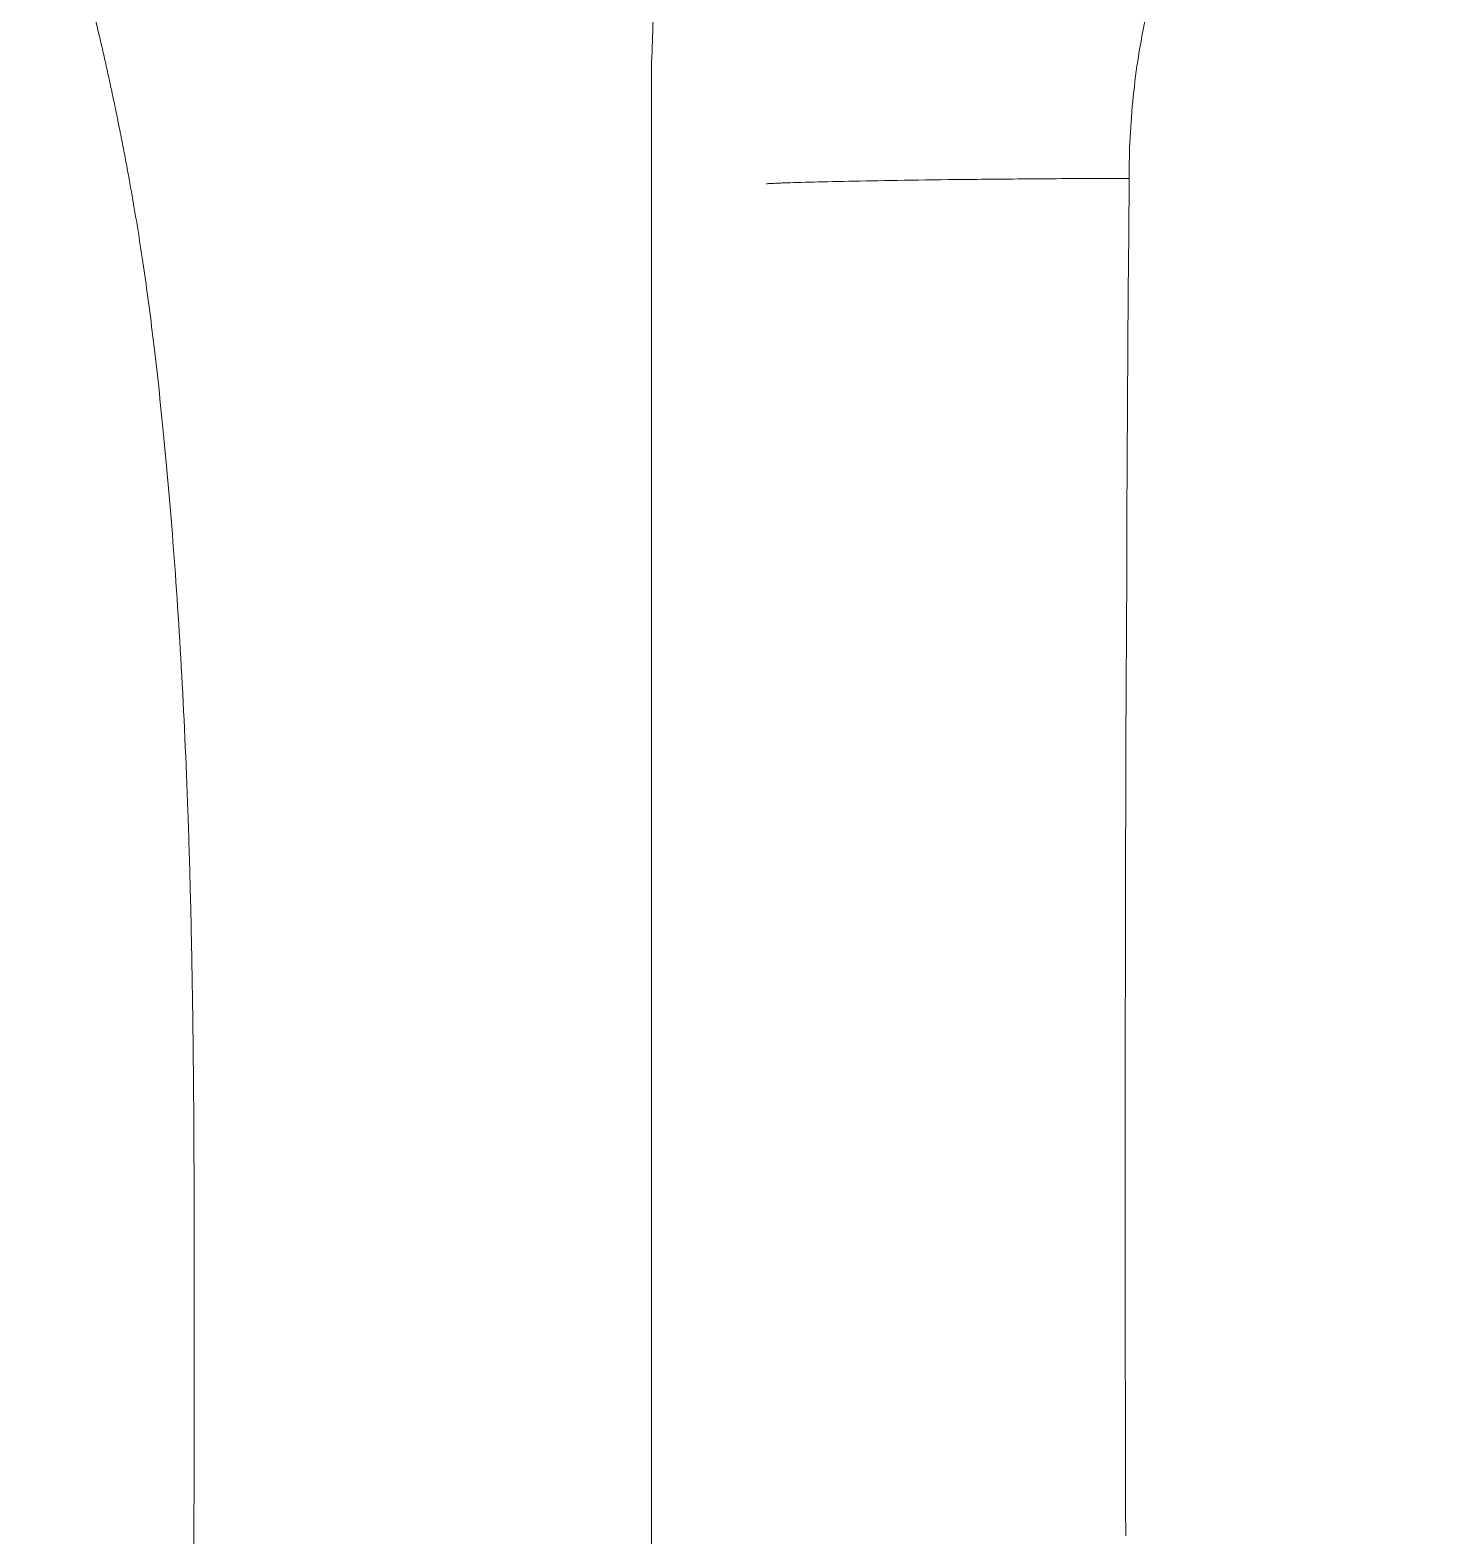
# Model space of a CAD drawing. Header units: millimetres. Extents: x 1680 to 166026, y 35966 to 91121.
# Drawn here: x 69956.6 to 70039.1, y 56829.6 to 56917.9 of the extents above; entities that cross this region are included whole.
import ezdxf

# ---------------------------------------------------------------- set-up
doc = ezdxf.new("R2010")
doc.units = ezdxf.units.MM
doc.linetypes.add('IMPORT-ACAD_ISO03W100', pattern=[762, 304.8, -457.2])
doc.layers.add('A-GENM', color=13, linetype='Continuous', lineweight=18)
doc.layers.add('G-IMPT', color=8, linetype='Continuous', lineweight=18)

# ---------------------------------------------------------------- blocks, each defined once
blk = doc.blocks.new('Furniture_Sofas-Armchairs_Fritz-Hansen_Alphabet-SofaT-Series-PL300-3 - Default-332488-mebel yerləşmə planı')
at = {"layer": 'A-GENM', "color": 253, "linetype": 'IMPORT-ACAD_ISO03W100'}
for points, knots in [([(-1467.078, -109.965), (-1466.931, -110.803), (-1466.553, -112.415), (-1465.736, -114.645), (-1464.846, -116.347), (-1464.007, -117.613), (-1463.321, -118.517), (-1462.551, -119.369), (-1461.399, -120.435), (-1459.779, -121.646), (-1458.019, -122.712), (-1456.587, -123.49), (-1455.524, -124.04), (-1454.453, -124.551), (-1452.972, -125.17), (-1451.062, -125.842), (-1448.712, -126.504), (-1445.584, -127.237), (-1441.672, -127.864), (-1438.465, -128.022), (-1436.849, -128.018)], [0, 0, 0, 0, 0.0625, 0.125, 0.1875, 0.21875, 0.25, 0.28125, 0.3125, 0.375, 0.4375, 0.46875, 0.5, 0.53125, 0.5625, 0.625, 0.6875, 0.75, 0.875, 1, 1, 1, 1]), ([(-1436.849, -128.018), (-1436.844, -129.712), (-1436.829, -132.931), (-1436.778, -138.781), (-1436.696, -144.112), (-1436.606, -147.855), (-1436.552, -148.97), (-1436.534, -149.289)], [0, 0, 0, 0, 0.1111111, 0.2222222, 0.4444444, 0.6666667, 0.7777778, 0.7777778, 0.7777778, 0.7777778]), ([(-1282.189, -192.23), (-1283.854, -191.662), (-1287.156, -190.583), (-1292.025, -189.148), (-1296.021, -188.11), (-1299.165, -187.374), (-1301.532, -186.862), (-1303.758, -186.413), (-1306.456, -185.905), (-1309.627, -185.383), (-1313.77, -184.837), (-1318.173, -184.381), (-1322.524, -184.017), (-1327.221, -183.691), (-1333.734, -183.353), (-1340.834, -183.124), (-1346.734, -183.001), (-1351.179, -182.935), (-1355.807, -182.89), (-1362.382, -182.858), (-1371.018, -182.852), (-1379.645, -182.867), (-1386.212, -182.925), (-1390.834, -182.993), (-1395.277, -183.091), (-1401.182, -183.274), (-1408.307, -183.599), (-1416.14, -184.128), (-1423.038, -184.757), (-1428.357, -185.366), (-1432.49, -185.941), (-1435.637, -186.461), (-1438.305, -186.955), (-1440.507, -187.39), (-1442.848, -187.885), (-1445.955, -188.591), (-1449.901, -189.582), (-1454.709, -190.937), (-1457.967, -191.953), (-1459.61, -192.488)], [0, 0, 0, 0, 0.035714, 0.071429, 0.107143, 0.125, 0.142857, 0.160714, 0.178571, 0.214286, 0.25, 0.285714, 0.303571, 0.321429, 0.357143, 0.392857, 0.410714, 0.428571, 0.446429, 0.464286, 0.5, 0.535714, 0.553571, 0.571429, 0.589286, 0.607143, 0.642857, 0.678571, 0.714286, 0.75, 0.785714, 0.821429, 0.839286, 0.857143, 0.875, 0.892857, 0.928571, 0.964286, 1, 1, 1, 1])]:
    blk.add_open_spline(points, degree=3, knots=knots, dxfattribs=at)
for points in [[(-1436.849, -128.018), (-1419.172, -128.153), (-1401.475, -128.226), (-1383.772, -128.251)], [(-1383.758, -128.252), (-1374.904, -128.264), (-1366.054, -128.246), (-1357.204, -128.216)]]:
    blk.add_open_spline(points, degree=3, dxfattribs=at)
at = {"layer": 'G-IMPT'}
blk.add_line((-1297.151, -156.032), (-1443.801, -156.032), dxfattribs=at)
at = {"layer": 'G-IMPT', "flags": 128}
blk.add_lwpolyline([(-1513.794, -114.068), (-1512.837, -120.363), (-1510.32, -126.536), (-1506.235, -132.492), (-1500.5, -138.179), (-1493.016, -143.482), (-1474.061, -151.634), (-1449.368, -155.837), (-1443.8, -156.023)], dxfattribs=at)

msp = doc.modelspace()

# ---------------------------------------------------------------- block references
at = {"layer": 'A-GENM', "color": 253, "linetype": 'IMPORT-ACAD_ISO03W100', "rotation": 270.0000000000002}
msp.add_blockref('Furniture_Sofas-Armchairs_Fritz-Hansen_Alphabet-SofaT-Series-PL300-3 - Default-332488-mebel yerləşmə planı', (70149.088, 55472.399), dxfattribs=at)

doc.saveas('drawing.dxf')
